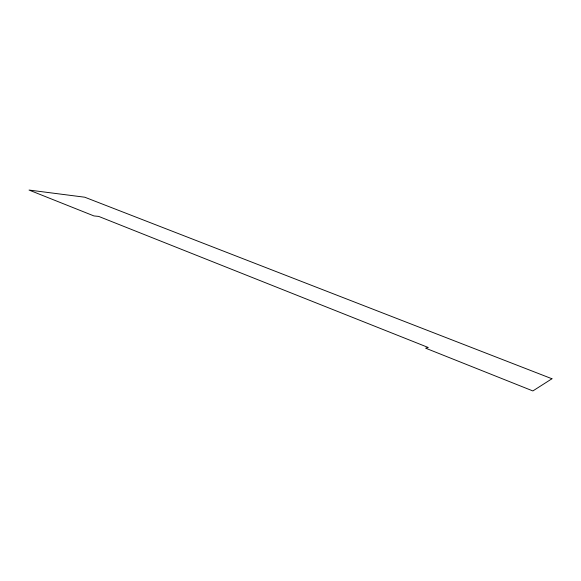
<?xml version="1.0" encoding="UTF-8"?>
<svg xmlns="http://www.w3.org/2000/svg" width="581" height="581" viewBox="0 0 581 581"><rect width="100%" height="100%" fill="white"/><g stroke="black" fill="none" stroke-linecap="round" stroke-linejoin="round"><path stroke-width="0.87" d="M551.95 378.754L532.871 390.94L425.612 348.172L428.284 347.511L98.705 216.415L93.955 215.936L29.05 190.06L84.761 197.213L551.95 378.754"/></g></svg>
